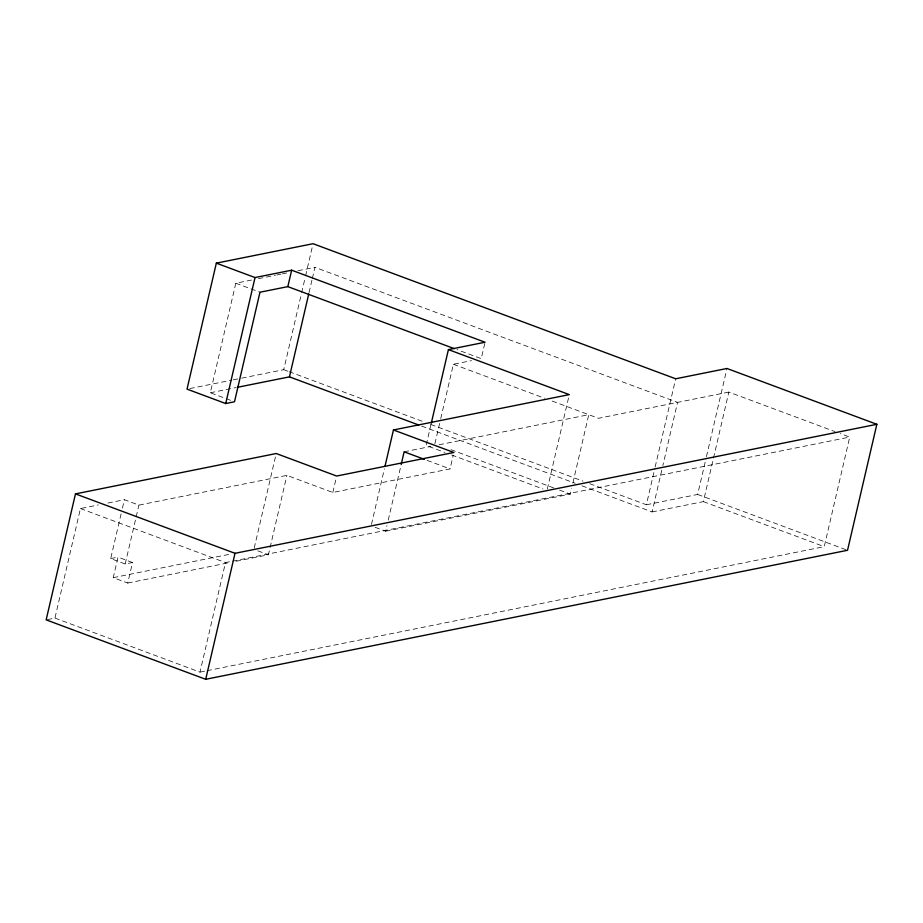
<?xml version="1.0" encoding="UTF-8"?>
<svg xmlns="http://www.w3.org/2000/svg" width="923" height="923" viewBox="0 0 923 923"><rect width="100%" height="100%" fill="white"/><g stroke="black" fill="none" stroke-linecap="round" stroke-linejoin="round"><path stroke-width="0.69" stroke-dasharray="4.62 3.46" d="M47.408 619.61L54.942 618.087L80.439 508.55L98.288 504.95M132.52 562.522L118.017 557.111L113.241 577.66L127.743 583.059L132.52 562.522L125.193 563.988L110.691 558.588L121.132 513.73M122.436 508.123L124.397 499.712L138.9 505.112L286.903 475.368L332.834 492.478L450.066 468.907L453.251 455.212M125.193 563.988L138.9 505.112M230.473 400.27L210.317 392.76L235.815 283.223L252.764 279.807M54.942 618.087L199.991 672.117L225.489 562.58L231.131 561.438M241.688 378.142L283.742 369.685L301.325 294.102M301.648 292.706L305.236 277.304M305.559 275.908L312.724 245.114M309.055 292.591L311.997 279.946M312.332 278.55L314.939 267.312L677.563 402.382L662.864 465.584M254.24 547.997L275.573 456.308M236.069 561.288L268.42 554.781L286.903 475.368M332.834 492.478L336.341 477.41M371.473 524.426L384.395 468.861M375.096 527.287L385.652 531.221L386.945 525.649M388.248 520.076L401.217 464.338M430.96 424.615L426.114 445.451L444.921 452.455M434.906 443.686L440.421 420M440.744 418.604L453.389 364.262L471.491 360.628M484.737 343.598L481.229 358.666L457.058 349.655M547.316 489.086L568.649 397.398M385.652 531.221L570.287 494.105L571.579 488.532M572.883 482.96L588.77 414.692L437.964 445.001M589.739 483.675L646.365 504.766L654.834 468.365M655.157 466.969L675.682 378.788M581.975 485.821L652.076 511.93L662.529 466.992M646.365 504.766L697.65 494.451L706.118 458.062M706.441 456.654L726.966 368.473M652.076 511.93L703.361 501.627L713.167 459.492M713.491 458.085L728.858 392.079L834.957 431.595M207.052 670.698L824.239 546.647L849.725 437.098L840.322 433.602M258.417 278.677L275.377 275.262M276.796 274.985L281.03 274.131M282.438 273.843L286.684 272.989M297.991 270.716L314.939 267.312M189.826 388.56L231.881 380.114M233.277 379.826L240.292 378.418M210.317 392.76L235.757 387.648M107.91 503.023L124.397 499.712M404.136 451.797L430.914 446.42M728.858 392.079L598.439 418.292L549.9 400.213M110.691 558.588L118.017 557.111M113.241 577.66L231.408 553.904M232.55 561.161L849.725 437.098M127.743 583.059L230.438 562.419M199.991 672.117L205.644 670.986M235.815 283.223L259.986 292.222M453.389 364.262L544.535 398.217M697.65 494.451L847.533 550.281M703.361 501.627L824.239 546.647M283.742 369.685L287.78 371.196M289.13 371.692L423.934 421.903M430.672 424.418L583.001 481.16M421.557 426.068L575.237 483.306M450.989 449.674L554.204 488.117M559.557 490.113L570.287 494.105M451.635 454.958L542.955 488.971M427.095 460.358L450.066 468.907M257.875 550.858L268.42 554.781M80.439 508.55L225.489 562.58"/><path stroke-width="1.38" d="M385.041 466.08L393.452 429.968L453.885 452.478L336.653 476.037L276.219 453.528L75.467 493.886L46.15 619.852L205.702 679.293L847.533 550.281L876.85 424.303L726.966 368.473L675.682 378.788L313.059 243.707L216.34 263.147L187.023 389.125L225.708 403.536L234.5 401.77L259.986 292.222L287.826 286.626L454.37 348.663M225.708 403.536L255.025 277.558L291.656 270.197L485.06 342.237L448.416 349.598L431.283 423.219M287.826 286.626L291.656 270.197M205.702 679.293L235.019 553.315L876.85 424.303M237.165 387.36L289.453 376.861L308.732 293.999M401.217 464.338L404.136 451.797L424.395 459.354M393.452 429.968L569.295 394.617L448.416 349.598M216.34 263.147L255.025 277.558M289.453 376.861L418.857 425.065M75.467 493.886L235.019 553.315"/></g></svg>
